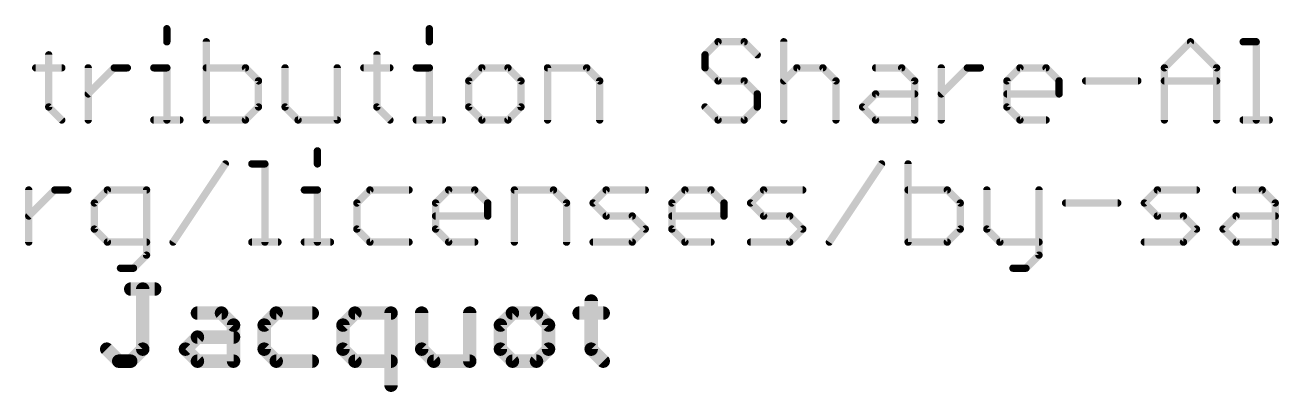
# Model space of a CAD drawing. Extents: x -8 to 103, y -21 to 29.
# Drawn here: x 54.98 to 81.05, y -20.82 to -13.19 of the extents above; entities that cross this region are included whole.
import ezdxf

# ---------------------------------------------------------------- set-up
doc = ezdxf.new("R2010")
doc.units = 0
doc.layers.add('51', color=53, linetype='CONTINUOUS')

msp = doc.modelspace()

# ---------------------------------------------------------------- linework, layer by layer
at = {"layer": '51'}
for points, const_width in [([(57.9307, -13.2656), (57.9307, -13.5368)], 0.1524), ([(63.3879, -13.2656), (63.3879, -13.5368)], 0.1524), ([(58.751, -13.5368), (58.751, -15.1638)], 0.1524), ([(69.3908, -13.5368), (69.1197, -13.808)], 0.1524), ([(69.9331, -13.5368), (69.3908, -13.5368)], 0.1524), ([(70.2043, -13.808), (69.9331, -13.5368)], 0.1524), ([(70.7568, -13.5368), (70.7568, -15.1638)], 0.1524), ([(78.6697, -14.0791), (79.2121, -13.5368)], 0.1524), ([(79.2121, -13.5368), (79.7544, -14.0791)], 0.1524), ([(80.3069, -13.5368), (80.5781, -13.5368)], 0.1524), ([(80.5781, -13.5368), (80.5781, -15.1638)], 0.1524), ([(55.475, -13.808), (55.475, -14.8926)], 0.1524), ([(62.2965, -13.808), (62.2965, -14.8926)], 0.1524), ([(69.1197, -13.808), (69.1197, -14.0791)], 0.1524), ([(55.2038, -14.0791), (55.7462, -14.0791)], 0.1524), ([(56.2953, -15.1638), (56.2953, -14.0791)], 0.1524), ([(56.2953, -14.6215), (56.8376, -14.0791)], 0.1524), ([(56.8376, -14.0791), (57.1088, -14.0791)], 0.1524), ([(57.6596, -14.0791), (57.9307, -14.0791)], 0.1524), ([(57.9307, -14.0791), (57.9307, -15.1638)], 0.1524), ([(59.5645, -14.0791), (58.751, -14.0791)], 0.1524), ([(59.8357, -14.3503), (59.5645, -14.0791)], 0.1524), ([(60.3882, -14.0791), (60.3882, -14.8926)], 0.1524), ([(61.4728, -15.1638), (61.4728, -14.0791)], 0.1524), ([(62.0253, -14.0791), (62.5676, -14.0791)], 0.1524), ([(63.1167, -14.0791), (63.3879, -14.0791)], 0.1524), ([(63.3879, -14.0791), (63.3879, -15.1638)], 0.1524), ([(64.4793, -14.0791), (64.2082, -14.3503)], 0.1524), ([(65.0217, -14.0791), (64.4793, -14.0791)], 0.1524), ([(65.2928, -14.3503), (65.0217, -14.0791)], 0.1524), ([(65.8453, -15.1638), (65.8453, -14.0791)], 0.1524), ([(65.8453, -14.0791), (66.6588, -14.0791)], 0.1524), ([(66.6588, -14.0791), (66.93, -14.3503)], 0.1524), ([(69.1197, -14.0791), (69.3908, -14.3503)], 0.1524), ([(70.7568, -14.3503), (71.028, -14.0791)], 0.1524), ([(71.028, -14.0791), (71.5703, -14.0791)], 0.1524), ([(71.5703, -14.0791), (71.8415, -14.3503)], 0.1524), ([(72.6651, -14.0791), (73.2075, -14.0791)], 0.1524), ([(73.2075, -14.0791), (73.4786, -14.3503)], 0.1524), ([(74.0311, -15.1638), (74.0311, -14.0791)], 0.1524), ([(74.0311, -14.6215), (74.5735, -14.0791)], 0.1524), ([(74.5735, -14.0791), (74.8446, -14.0791)], 0.1524), ([(75.3954, -14.3503), (75.6666, -14.0791)], 0.1524), ([(75.6666, -14.0791), (76.2089, -14.0791)], 0.1524), ([(76.2089, -14.0791), (76.4801, -14.3503)], 0.1524), ([(78.6697, -15.1638), (78.6697, -14.0791)], 0.1524), ([(79.7544, -14.0791), (79.7544, -15.1638)], 0.1524), ([(59.8357, -14.8926), (59.8357, -14.3503)], 0.1524), ([(64.2082, -14.3503), (64.2082, -14.8926)], 0.1524), ([(65.2928, -14.8926), (65.2928, -14.3503)], 0.1524), ([(66.93, -14.3503), (66.93, -15.1638)], 0.1524), ([(69.3908, -14.3503), (69.9331, -14.3503)], 0.1524), ([(69.9331, -14.3503), (70.2043, -14.6215)], 0.1524), ([(71.8415, -14.3503), (71.8415, -15.1638)], 0.1524), ([(73.4786, -14.3503), (73.4786, -15.1638)], 0.1524), ([(75.3954, -14.8926), (75.3954, -14.3503)], 0.1524), ([(76.4801, -14.3503), (76.4801, -14.6215)], 0.1524), ([(77.0326, -14.3503), (78.1172, -14.3503)], 0.1524), ([(78.6697, -14.3503), (79.7544, -14.3503)], 0.1524), ([(70.2043, -14.6215), (70.2043, -14.8926)], 0.1524), ([(72.394, -14.8926), (72.6651, -14.6215)], 0.1524), ([(72.6651, -14.6215), (73.4786, -14.6215)], 0.1524), ([(76.4801, -14.6215), (75.3954, -14.6215)], 0.1524), ([(55.475, -14.8926), (55.7462, -15.1638)], 0.1524), ([(59.5645, -15.1638), (59.8357, -14.8926)], 0.1524), ([(60.3882, -14.8926), (60.6593, -15.1638)], 0.1524), ([(62.2965, -14.8926), (62.5676, -15.1638)], 0.1524), ([(64.2082, -14.8926), (64.4793, -15.1638)], 0.1524), ([(65.0217, -15.1638), (65.2928, -14.8926)], 0.1524), ([(69.3908, -15.1638), (69.1197, -14.8926)], 0.1524), ([(70.2043, -14.8926), (69.9331, -15.1638)], 0.1524), ([(72.6651, -15.1638), (72.394, -14.8926)], 0.1524), ([(75.6666, -15.1638), (75.3954, -14.8926)], 0.1524), ([(57.6596, -15.1638), (58.2019, -15.1638)], 0.1524), ([(58.751, -15.1638), (59.5645, -15.1638)], 0.1524), ([(60.6593, -15.1638), (61.4728, -15.1638)], 0.1524), ([(63.1167, -15.1638), (63.6591, -15.1638)], 0.1524), ([(64.4793, -15.1638), (65.0217, -15.1638)], 0.1524), ([(69.9331, -15.1638), (69.3908, -15.1638)], 0.1524), ([(73.4786, -15.1638), (72.6651, -15.1638)], 0.1524), ([(76.2089, -15.1638), (75.6666, -15.1638)], 0.1524), ([(80.3069, -15.1638), (80.8492, -15.1638)], 0.1524), ([(61.0606, -15.8056), (61.0606, -16.0768)], 0.1524), ([(58.0608, -17.7038), (59.1455, -16.0768)], 0.1524), ([(59.698, -16.0768), (59.9691, -16.0768)], 0.1524), ([(59.9691, -16.0768), (59.9691, -17.7038)], 0.1524), ([(71.7038, -17.7038), (72.7885, -16.0768)], 0.1524), ([(73.341, -16.0768), (73.341, -17.7038)], 0.1524), ([(55.0594, -17.7038), (55.0594, -16.6191)], 0.1524), ([(55.0594, -17.1615), (55.6017, -16.6191)], 0.1524), ([(55.6017, -16.6191), (55.8729, -16.6191)], 0.1524), ([(56.6948, -16.6191), (56.4237, -16.8903)], 0.1524), ([(57.5083, -16.6191), (56.6948, -16.6191)], 0.1524), ([(57.5083, -17.975), (57.5083, -16.6191)], 0.1524), ([(60.7894, -16.6191), (61.0606, -16.6191)], 0.1524), ([(61.0606, -16.6191), (61.0606, -17.7038)], 0.1524), ([(62.152, -16.6191), (61.8809, -16.8903)], 0.1524), ([(62.9655, -16.6191), (62.152, -16.6191)], 0.1524), ([(63.518, -16.8903), (63.7892, -16.6191)], 0.1524), ([(63.7892, -16.6191), (64.3315, -16.6191)], 0.1524), ([(64.3315, -16.6191), (64.6027, -16.8903)], 0.1524), ([(65.1552, -17.7038), (65.1552, -16.6191)], 0.1524), ([(65.1552, -16.6191), (65.9687, -16.6191)], 0.1524), ([(65.9687, -16.6191), (66.2398, -16.8903)], 0.1524), ([(66.7923, -16.8903), (67.0635, -16.6191)], 0.1524), ([(67.0635, -16.6191), (67.877, -16.6191)], 0.1524), ([(68.4295, -16.8903), (68.7006, -16.6191)], 0.1524), ([(68.7006, -16.6191), (69.243, -16.6191)], 0.1524), ([(69.243, -16.6191), (69.5141, -16.8903)], 0.1524), ([(70.0666, -16.8903), (70.3378, -16.6191)], 0.1524), ([(70.3378, -16.6191), (71.1513, -16.6191)], 0.1524), ([(74.1544, -16.6191), (73.341, -16.6191)], 0.1524), ([(74.4256, -16.8903), (74.1544, -16.6191)], 0.1524), ([(74.9781, -16.6191), (74.9781, -17.4326)], 0.1524), ([(76.0628, -16.6191), (76.0628, -17.975)], 0.1524), ([(78.2524, -16.8903), (78.5236, -16.6191)], 0.1524), ([(78.5236, -16.6191), (79.3371, -16.6191)], 0.1524), ([(80.1607, -16.6191), (80.7031, -16.6191)], 0.1524), ([(80.7031, -16.6191), (80.9742, -16.8903)], 0.1524), ([(56.4237, -16.8903), (56.4237, -17.4326)], 0.1524), ([(61.8809, -16.8903), (61.8809, -17.4326)], 0.1524), ([(63.518, -17.4326), (63.518, -16.8903)], 0.1524), ([(64.6027, -16.8903), (64.6027, -17.1615)], 0.1524), ([(66.2398, -16.8903), (66.2398, -17.7038)], 0.1524), ([(67.0635, -17.1615), (66.7923, -16.8903)], 0.1524), ([(68.4295, -17.4326), (68.4295, -16.8903)], 0.1524), ([(69.5141, -16.8903), (69.5141, -17.1615)], 0.1524), ([(70.3378, -17.1615), (70.0666, -16.8903)], 0.1524), ([(74.4256, -17.4326), (74.4256, -16.8903)], 0.1524), ([(76.6153, -16.8903), (77.6999, -16.8903)], 0.1524), ([(78.5236, -17.1615), (78.2524, -16.8903)], 0.1524), ([(80.9742, -16.8903), (80.9742, -17.7038)], 0.1524), ([(64.6027, -17.1615), (63.518, -17.1615)], 0.1524), ([(67.6058, -17.1615), (67.0635, -17.1615)], 0.1524), ([(67.877, -17.4326), (67.6058, -17.1615)], 0.1524), ([(69.5141, -17.1615), (68.4295, -17.1615)], 0.1524), ([(70.8801, -17.1615), (70.3378, -17.1615)], 0.1524), ([(71.1513, -17.4326), (70.8801, -17.1615)], 0.1524), ([(79.0659, -17.1615), (78.5236, -17.1615)], 0.1524), ([(79.3371, -17.4326), (79.0659, -17.1615)], 0.1524), ([(79.8896, -17.4326), (80.1607, -17.1615)], 0.1524), ([(80.1607, -17.1615), (80.9742, -17.1615)], 0.1524), ([(56.4237, -17.4326), (56.6948, -17.7038)], 0.1524), ([(61.8809, -17.4326), (62.152, -17.7038)], 0.1524), ([(63.7892, -17.7038), (63.518, -17.4326)], 0.1524), ([(67.6058, -17.7038), (67.877, -17.4326)], 0.1524), ([(68.7006, -17.7038), (68.4295, -17.4326)], 0.1524), ([(70.8801, -17.7038), (71.1513, -17.4326)], 0.1524), ([(74.1544, -17.7038), (74.4256, -17.4326)], 0.1524), ([(74.9781, -17.4326), (75.2493, -17.7038)], 0.1524), ([(79.0659, -17.7038), (79.3371, -17.4326)], 0.1524), ([(80.1607, -17.7038), (79.8896, -17.4326)], 0.1524), ([(56.6948, -17.7038), (57.5083, -17.7038)], 0.1524), ([(59.698, -17.7038), (60.2403, -17.7038)], 0.1524), ([(60.7894, -17.7038), (61.3317, -17.7038)], 0.1524), ([(62.152, -17.7038), (62.9655, -17.7038)], 0.1524), ([(64.3315, -17.7038), (63.7892, -17.7038)], 0.1524), ([(66.7923, -17.7038), (67.6058, -17.7038)], 0.1524), ([(69.243, -17.7038), (68.7006, -17.7038)], 0.1524), ([(70.0666, -17.7038), (70.8801, -17.7038)], 0.1524), ([(73.341, -17.7038), (74.1544, -17.7038)], 0.1524), ([(75.2493, -17.7038), (76.0628, -17.7038)], 0.1524), ([(78.2524, -17.7038), (79.0659, -17.7038)], 0.1524), ([(80.9742, -17.7038), (80.1607, -17.7038)], 0.1524), ([(57.2372, -18.2461), (57.5083, -17.975)], 0.1524), ([(76.0628, -17.975), (75.7916, -18.2461)], 0.1524), ([(56.966, -18.2461), (57.2372, -18.2461)], 0.1524), ([(75.7916, -18.2461), (75.5204, -18.2461)], 0.1524), ([(57.1797, -18.6804), (57.6797, -18.6804)], 0.2794), ([(57.4297, -19.9303), (57.4297, -18.6804)], 0.2794), ([(66.7527, -18.9304), (66.7527, -19.9303)], 0.2794), ([(58.5669, -19.1804), (59.0669, -19.1804)], 0.2794), ([(59.0669, -19.1804), (59.3169, -19.4304)], 0.2794), ([(60.2041, -19.1804), (59.9541, -19.4304)], 0.2794), ([(60.954, -19.1804), (60.2041, -19.1804)], 0.2794), ([(61.8412, -19.1804), (61.5912, -19.4304)], 0.2794), ([(62.5912, -19.1804), (61.8412, -19.1804)], 0.2794), ([(62.5912, -20.6803), (62.5912, -19.1804)], 0.2794), ([(63.2284, -19.1804), (63.2284, -19.9303)], 0.2794), ([(64.2283, -20.1803), (64.2283, -19.1804)], 0.2794), ([(65.1155, -19.1804), (64.8656, -19.4304)], 0.2794), ([(65.6155, -19.1804), (65.1155, -19.1804)], 0.2794), ([(65.8655, -19.4304), (65.6155, -19.1804)], 0.2794), ([(66.5027, -19.1804), (67.0027, -19.1804)], 0.2794), ([(58.3169, -19.9303), (58.5669, -19.6803)], 0.2794), ([(58.5669, -19.6803), (59.3169, -19.6803)], 0.2794), ([(59.3169, -19.4304), (59.3169, -20.1803)], 0.2794), ([(59.9541, -19.4304), (59.9541, -19.9303)], 0.2794), ([(61.5912, -19.4304), (61.5912, -19.9303)], 0.2794), ([(64.8656, -19.4304), (64.8656, -19.9303)], 0.2794), ([(65.8655, -19.9303), (65.8655, -19.4304)], 0.2794), ([(56.6798, -19.9303), (56.9298, -20.1803)], 0.2794), ([(57.1797, -20.1803), (57.4297, -19.9303)], 0.2794), ([(58.5669, -20.1803), (58.3169, -19.9303)], 0.2794), ([(59.9541, -19.9303), (60.2041, -20.1803)], 0.2794), ([(61.5912, -19.9303), (61.8412, -20.1803)], 0.2794), ([(63.2284, -19.9303), (63.4784, -20.1803)], 0.2794), ([(64.8656, -19.9303), (65.1155, -20.1803)], 0.2794), ([(65.6155, -20.1803), (65.8655, -19.9303)], 0.2794), ([(66.7527, -19.9303), (67.0027, -20.1803)], 0.2794), ([(56.9298, -20.1803), (57.1797, -20.1803)], 0.2794), ([(59.3169, -20.1803), (58.5669, -20.1803)], 0.2794), ([(60.2041, -20.1803), (60.954, -20.1803)], 0.2794), ([(61.8412, -20.1803), (62.5912, -20.1803)], 0.2794), ([(63.4784, -20.1803), (64.2283, -20.1803)], 0.2794), ([(65.1155, -20.1803), (65.6155, -20.1803)], 0.2794)]:
    msp.add_lwpolyline(points, dxfattribs=dict(at, const_width=const_width))
for points, const_width in [([(57.9688, -13.2656, 1), (57.8926, -13.2656)], 0.0762), ([(63.426, -13.2656, 1), (63.3498, -13.2656)], 0.0762), ([(57.8926, -13.5368, 1), (57.9688, -13.5368)], 0.0762), ([(58.7891, -13.5368, 1), (58.7129, -13.5368)], 0.0762), ([(63.3498, -13.5368, 1), (63.426, -13.5368)], 0.0762), ([(69.3908, -13.4987, 1), (69.3908, -13.5749)], 0.0762), ([(69.4178, -13.5638, 1), (69.3639, -13.5099)], 0.0762), ([(69.9601, -13.5099, 1), (69.9062, -13.5638)], 0.0762), ([(69.9331, -13.5749, 1), (69.9331, -13.4987)], 0.0762), ([(70.7949, -13.5368, 1), (70.7187, -13.5368)], 0.0762), ([(79.239, -13.5099, 1), (79.1851, -13.5638)], 0.0762), ([(79.239, -13.5638, 1), (79.1851, -13.5099)], 0.0762), ([(80.3069, -13.4987, 1), (80.3069, -13.5749)], 0.0762), ([(80.6162, -13.5368, 1), (80.54, -13.5368)], 0.0762), ([(80.5781, -13.5749, 1), (80.5781, -13.4987)], 0.0762), ([(55.5131, -13.808, 1), (55.4369, -13.808)], 0.0762), ([(62.3346, -13.808, 1), (62.2584, -13.808)], 0.0762), ([(69.0927, -13.781, 1), (69.1466, -13.8349)], 0.0762), ([(69.1578, -13.808, 1), (69.0816, -13.808)], 0.0762), ([(70.1774, -13.8349, 1), (70.2313, -13.781)], 0.0762), ([(55.2038, -14.041, 1), (55.2038, -14.1172)], 0.0762), ([(55.7462, -14.1172, 1), (55.7462, -14.041)], 0.0762), ([(56.3334, -14.0791, 1), (56.2572, -14.0791)], 0.0762), ([(56.8376, -14.041, 1), (56.8376, -14.1172)], 0.0762), ([(56.8645, -14.1061, 1), (56.8106, -14.0522)], 0.0762), ([(57.1088, -14.1172, 1), (57.1088, -14.041)], 0.0762), ([(57.6596, -14.041, 1), (57.6596, -14.1172)], 0.0762), ([(57.9688, -14.0791, 1), (57.8926, -14.0791)], 0.0762), ([(57.9307, -14.1172, 1), (57.9307, -14.041)], 0.0762), ([(58.751, -14.041, 1), (58.751, -14.1172)], 0.0762), ([(59.5914, -14.0522, 1), (59.5375, -14.1061)], 0.0762), ([(59.5645, -14.1172, 1), (59.5645, -14.041)], 0.0762), ([(60.4263, -14.0791, 1), (60.3501, -14.0791)], 0.0762), ([(61.5109, -14.0791, 1), (61.4347, -14.0791)], 0.0762), ([(62.0253, -14.041, 1), (62.0253, -14.1172)], 0.0762), ([(62.5676, -14.1172, 1), (62.5676, -14.041)], 0.0762), ([(63.1167, -14.041, 1), (63.1167, -14.1172)], 0.0762), ([(63.426, -14.0791, 1), (63.3498, -14.0791)], 0.0762), ([(63.3879, -14.1172, 1), (63.3879, -14.041)], 0.0762), ([(64.4793, -14.041, 1), (64.4793, -14.1172)], 0.0762), ([(64.5063, -14.1061, 1), (64.4524, -14.0522)], 0.0762), ([(65.0486, -14.0522, 1), (64.9947, -14.1061)], 0.0762), ([(65.0217, -14.1172, 1), (65.0217, -14.041)], 0.0762), ([(65.8834, -14.0791, 1), (65.8072, -14.0791)], 0.0762), ([(65.8453, -14.041, 1), (65.8453, -14.1172)], 0.0762), ([(66.6858, -14.0522, 1), (66.6319, -14.1061)], 0.0762), ([(66.6588, -14.1172, 1), (66.6588, -14.041)], 0.0762), ([(69.1466, -14.0522, 1), (69.0927, -14.1061)], 0.0762), ([(69.0816, -14.0791, 1), (69.1578, -14.0791)], 0.0762), ([(71.028, -14.041, 1), (71.028, -14.1172)], 0.0762), ([(71.0549, -14.1061, 1), (71.001, -14.0522)], 0.0762), ([(71.5972, -14.0522, 1), (71.5434, -14.1061)], 0.0762), ([(71.5703, -14.1172, 1), (71.5703, -14.041)], 0.0762), ([(72.6651, -14.041, 1), (72.6651, -14.1172)], 0.0762), ([(73.2344, -14.0522, 1), (73.1805, -14.1061)], 0.0762), ([(73.2075, -14.1172, 1), (73.2075, -14.041)], 0.0762), ([(74.0692, -14.0791, 1), (73.993, -14.0791)], 0.0762), ([(74.5735, -14.041, 1), (74.5735, -14.1172)], 0.0762), ([(74.6004, -14.1061, 1), (74.5465, -14.0522)], 0.0762), ([(74.8446, -14.1172, 1), (74.8446, -14.041)], 0.0762), ([(75.6666, -14.041, 1), (75.6666, -14.1172)], 0.0762), ([(75.6935, -14.1061, 1), (75.6396, -14.0522)], 0.0762), ([(76.2359, -14.0522, 1), (76.182, -14.1061)], 0.0762), ([(76.2089, -14.1172, 1), (76.2089, -14.041)], 0.0762), ([(78.7078, -14.0791, 1), (78.6316, -14.0791)], 0.0762), ([(78.6428, -14.0522, 1), (78.6967, -14.1061)], 0.0762), ([(79.7925, -14.0791, 1), (79.7163, -14.0791)], 0.0762), ([(79.7274, -14.1061, 1), (79.7813, -14.0522)], 0.0762), ([(59.8738, -14.3503, 1), (59.7976, -14.3503)], 0.0762), ([(59.8087, -14.3772, 1), (59.8626, -14.3234)], 0.0762), ([(64.2463, -14.3503, 1), (64.1701, -14.3503)], 0.0762), ([(64.1812, -14.3234, 1), (64.2351, -14.3772)], 0.0762), ([(65.3309, -14.3503, 1), (65.2547, -14.3503)], 0.0762), ([(65.2659, -14.3772, 1), (65.3198, -14.3234)], 0.0762), ([(66.9681, -14.3503, 1), (66.8919, -14.3503)], 0.0762), ([(66.9031, -14.3772, 1), (66.9569, -14.3234)], 0.0762), ([(69.3908, -14.3122, 1), (69.3908, -14.3884)], 0.0762), ([(69.3639, -14.3772, 1), (69.4178, -14.3234)], 0.0762), ([(69.9601, -14.3234, 1), (69.9062, -14.3772)], 0.0762), ([(69.9331, -14.3884, 1), (69.9331, -14.3122)], 0.0762), ([(70.7299, -14.3234, 1), (70.7838, -14.3772)], 0.0762), ([(71.8796, -14.3503, 1), (71.8034, -14.3503)], 0.0762), ([(71.8145, -14.3772, 1), (71.8684, -14.3234)], 0.0762), ([(73.5167, -14.3503, 1), (73.4405, -14.3503)], 0.0762), ([(73.4517, -14.3772, 1), (73.5056, -14.3234)], 0.0762), ([(75.4335, -14.3503, 1), (75.3573, -14.3503)], 0.0762), ([(75.3685, -14.3234, 1), (75.4224, -14.3772)], 0.0762), ([(76.5182, -14.3503, 1), (76.442, -14.3503)], 0.0762), ([(76.4531, -14.3772, 1), (76.507, -14.3234)], 0.0762), ([(77.0326, -14.3122, 1), (77.0326, -14.3884)], 0.0762), ([(78.1172, -14.3884, 1), (78.1172, -14.3122)], 0.0762), ([(78.6697, -14.3122, 1), (78.6697, -14.3884)], 0.0762), ([(79.7544, -14.3884, 1), (79.7544, -14.3122)], 0.0762), ([(56.2683, -14.5945, 1), (56.3222, -14.6484)], 0.0762), ([(70.2424, -14.6215, 1), (70.1662, -14.6215)], 0.0762), ([(70.1774, -14.6484, 1), (70.2313, -14.5945)], 0.0762), ([(72.6651, -14.5834, 1), (72.6651, -14.6596)], 0.0762), ([(72.6921, -14.6484, 1), (72.6382, -14.5945)], 0.0762), ([(73.4786, -14.6596, 1), (73.4786, -14.5834)], 0.0762), ([(74.0042, -14.5945, 1), (74.0581, -14.6484)], 0.0762), ([(75.3954, -14.5834, 1), (75.3954, -14.6596)], 0.0762), ([(76.442, -14.6215, 1), (76.5182, -14.6215)], 0.0762), ([(76.4801, -14.6596, 1), (76.4801, -14.5834)], 0.0762), ([(55.5019, -14.8657, 1), (55.448, -14.9196)], 0.0762), ([(55.4369, -14.8926, 1), (55.5131, -14.8926)], 0.0762), ([(59.7976, -14.8926, 1), (59.8738, -14.8926)], 0.0762), ([(59.8626, -14.9196, 1), (59.8087, -14.8657)], 0.0762), ([(60.4151, -14.8657, 1), (60.3612, -14.9196)], 0.0762), ([(60.3501, -14.8926, 1), (60.4263, -14.8926)], 0.0762), ([(62.3234, -14.8657, 1), (62.2695, -14.9196)], 0.0762), ([(62.2584, -14.8926, 1), (62.3346, -14.8926)], 0.0762), ([(64.2351, -14.8657, 1), (64.1812, -14.9196)], 0.0762), ([(64.1701, -14.8926, 1), (64.2463, -14.8926)], 0.0762), ([(65.2547, -14.8926, 1), (65.3309, -14.8926)], 0.0762), ([(65.3198, -14.9196, 1), (65.2659, -14.8657)], 0.0762), ([(69.1466, -14.8657, 1), (69.0927, -14.9196)], 0.0762), ([(70.1662, -14.8926, 1), (70.2424, -14.8926)], 0.0762), ([(70.2313, -14.9196, 1), (70.1774, -14.8657)], 0.0762), ([(72.4209, -14.8657, 1), (72.367, -14.9196)], 0.0762), ([(72.367, -14.8657, 1), (72.4209, -14.9196)], 0.0762), ([(75.4224, -14.8657, 1), (75.3685, -14.9196)], 0.0762), ([(75.3573, -14.8926, 1), (75.4335, -14.8926)], 0.0762), ([(55.7192, -15.1907, 1), (55.7731, -15.1369)], 0.0762), ([(57.6596, -15.1257, 1), (57.6596, -15.2019)], 0.0762), ([(58.2019, -15.2019, 1), (58.2019, -15.1257)], 0.0762), ([(58.751, -15.1257, 1), (58.751, -15.2019)], 0.0762), ([(59.5376, -15.1369, 1), (59.5914, -15.1907)], 0.0762), ([(59.5645, -15.2019, 1), (59.5645, -15.1257)], 0.0762), ([(60.6593, -15.1257, 1), (60.6593, -15.2019)], 0.0762), ([(60.6324, -15.1907, 1), (60.6863, -15.1369)], 0.0762), ([(61.4728, -15.2019, 1), (61.4728, -15.1257)], 0.0762), ([(62.5407, -15.1907, 1), (62.5946, -15.1369)], 0.0762), ([(63.1167, -15.1257, 1), (63.1167, -15.2019)], 0.0762), ([(63.6591, -15.2019, 1), (63.6591, -15.1257)], 0.0762), ([(64.4793, -15.1257, 1), (64.4793, -15.2019)], 0.0762), ([(64.4524, -15.1907, 1), (64.5063, -15.1369)], 0.0762), ([(64.9947, -15.1369, 1), (65.0486, -15.1907)], 0.0762), ([(65.0217, -15.2019, 1), (65.0217, -15.1257)], 0.0762), ([(69.3908, -15.1257, 1), (69.3908, -15.2019)], 0.0762), ([(69.3639, -15.1907, 1), (69.4178, -15.1369)], 0.0762), ([(69.9062, -15.1369, 1), (69.9601, -15.1907)], 0.0762), ([(69.9331, -15.2019, 1), (69.9331, -15.1257)], 0.0762), ([(72.6651, -15.1257, 1), (72.6651, -15.2019)], 0.0762), ([(72.6382, -15.1907, 1), (72.6921, -15.1369)], 0.0762), ([(73.4786, -15.2019, 1), (73.4786, -15.1257)], 0.0762), ([(75.6666, -15.1257, 1), (75.6666, -15.2019)], 0.0762), ([(75.6396, -15.1907, 1), (75.6935, -15.1369)], 0.0762), ([(76.2089, -15.2019, 1), (76.2089, -15.1257)], 0.0762), ([(80.3069, -15.1257, 1), (80.3069, -15.2019)], 0.0762), ([(80.8492, -15.2019, 1), (80.8492, -15.1257)], 0.0762), ([(56.2572, -15.1638, 1), (56.3334, -15.1638)], 0.0762), ([(57.8926, -15.1638, 1), (57.9688, -15.1638)], 0.0762), ([(58.7129, -15.1638, 1), (58.7891, -15.1638)], 0.0762), ([(61.4347, -15.1638, 1), (61.5109, -15.1638)], 0.0762), ([(63.3498, -15.1638, 1), (63.426, -15.1638)], 0.0762), ([(65.8072, -15.1638, 1), (65.8834, -15.1638)], 0.0762), ([(66.8919, -15.1638, 1), (66.9681, -15.1638)], 0.0762), ([(70.7187, -15.1638, 1), (70.7949, -15.1638)], 0.0762), ([(71.8034, -15.1638, 1), (71.8796, -15.1638)], 0.0762), ([(73.4405, -15.1638, 1), (73.5167, -15.1638)], 0.0762), ([(73.993, -15.1638, 1), (74.0692, -15.1638)], 0.0762), ([(78.6316, -15.1638, 1), (78.7078, -15.1638)], 0.0762), ([(79.7163, -15.1638, 1), (79.7925, -15.1638)], 0.0762), ([(80.54, -15.1638, 1), (80.6162, -15.1638)], 0.0762), ([(61.0987, -15.8056, 1), (61.0225, -15.8056)], 0.0762), ([(59.1772, -16.0979, 1), (59.1138, -16.0557)], 0.0762), ([(59.698, -16.0387, 1), (59.698, -16.1149)], 0.0762), ([(60.0072, -16.0768, 1), (59.931, -16.0768)], 0.0762), ([(59.9691, -16.1149, 1), (59.9691, -16.0387)], 0.0762), ([(61.0225, -16.0768, 1), (61.0987, -16.0768)], 0.0762), ([(72.8202, -16.0979, 1), (72.7568, -16.0557)], 0.0762), ([(73.3791, -16.0768, 1), (73.3029, -16.0768)], 0.0762), ([(55.0975, -16.6191, 1), (55.0213, -16.6191)], 0.0762), ([(55.6017, -16.581, 1), (55.6017, -16.6572)], 0.0762), ([(55.6286, -16.6461, 1), (55.5748, -16.5922)], 0.0762), ([(55.8729, -16.6572, 1), (55.8729, -16.581)], 0.0762), ([(56.6948, -16.581, 1), (56.6948, -16.6572)], 0.0762), ([(56.7218, -16.6461, 1), (56.6679, -16.5922)], 0.0762), ([(57.5464, -16.6191, 1), (57.4702, -16.6191)], 0.0762), ([(57.5083, -16.6572, 1), (57.5083, -16.581)], 0.0762), ([(60.7894, -16.581, 1), (60.7894, -16.6572)], 0.0762), ([(61.0987, -16.6191, 1), (61.0225, -16.6191)], 0.0762), ([(61.0606, -16.6572, 1), (61.0606, -16.581)], 0.0762), ([(62.152, -16.581, 1), (62.152, -16.6572)], 0.0762), ([(62.179, -16.6461, 1), (62.1251, -16.5922)], 0.0762), ([(62.9655, -16.6572, 1), (62.9655, -16.581)], 0.0762), ([(63.7892, -16.581, 1), (63.7892, -16.6572)], 0.0762), ([(63.8161, -16.6461, 1), (63.7622, -16.5922)], 0.0762), ([(64.3584, -16.5922, 1), (64.3046, -16.6461)], 0.0762), ([(64.3315, -16.6572, 1), (64.3315, -16.581)], 0.0762), ([(65.1933, -16.6191, 1), (65.1171, -16.6191)], 0.0762), ([(65.1552, -16.581, 1), (65.1552, -16.6572)], 0.0762), ([(65.9956, -16.5922, 1), (65.9417, -16.6461)], 0.0762), ([(65.9687, -16.6572, 1), (65.9687, -16.581)], 0.0762), ([(67.0635, -16.581, 1), (67.0635, -16.6572)], 0.0762), ([(67.0904, -16.6461, 1), (67.0365, -16.5922)], 0.0762), ([(67.877, -16.6572, 1), (67.877, -16.581)], 0.0762), ([(68.7006, -16.581, 1), (68.7006, -16.6572)], 0.0762), ([(68.7276, -16.6461, 1), (68.6737, -16.5922)], 0.0762), ([(69.2699, -16.5922, 1), (69.216, -16.6461)], 0.0762), ([(69.243, -16.6572, 1), (69.243, -16.581)], 0.0762), ([(70.3378, -16.581, 1), (70.3378, -16.6572)], 0.0762), ([(70.3647, -16.6461, 1), (70.3109, -16.5922)], 0.0762), ([(71.1513, -16.6572, 1), (71.1513, -16.581)], 0.0762), ([(73.341, -16.581, 1), (73.341, -16.6572)], 0.0762), ([(74.1814, -16.5922, 1), (74.1275, -16.6461)], 0.0762), ([(74.1544, -16.6572, 1), (74.1544, -16.581)], 0.0762), ([(75.0162, -16.6191, 1), (74.94, -16.6191)], 0.0762), ([(76.1009, -16.6191, 1), (76.0247, -16.6191)], 0.0762), ([(78.5236, -16.581, 1), (78.5236, -16.6572)], 0.0762), ([(78.5505, -16.6461, 1), (78.4966, -16.5922)], 0.0762), ([(79.3371, -16.6572, 1), (79.3371, -16.581)], 0.0762), ([(80.1607, -16.581, 1), (80.1607, -16.6572)], 0.0762), ([(80.73, -16.5922, 1), (80.6761, -16.6461)], 0.0762), ([(80.7031, -16.6572, 1), (80.7031, -16.581)], 0.0762), ([(56.4618, -16.8903, 1), (56.3856, -16.8903)], 0.0762), ([(56.3967, -16.8634, 1), (56.4506, -16.9172)], 0.0762), ([(61.919, -16.8903, 1), (61.8428, -16.8903)], 0.0762), ([(61.8539, -16.8634, 1), (61.9078, -16.9172)], 0.0762), ([(63.5561, -16.8903, 1), (63.4799, -16.8903)], 0.0762), ([(63.4911, -16.8634, 1), (63.545, -16.9172)], 0.0762), ([(64.6408, -16.8903, 1), (64.5646, -16.8903)], 0.0762), ([(64.5757, -16.9172, 1), (64.6296, -16.8634)], 0.0762), ([(66.2779, -16.8903, 1), (66.2017, -16.8903)], 0.0762), ([(66.2129, -16.9172, 1), (66.2668, -16.8634)], 0.0762), ([(66.8193, -16.8634, 1), (66.7654, -16.9172)], 0.0762), ([(66.7654, -16.8634, 1), (66.8193, -16.9172)], 0.0762), ([(68.4676, -16.8903, 1), (68.3914, -16.8903)], 0.0762), ([(68.4025, -16.8634, 1), (68.4564, -16.9172)], 0.0762), ([(69.5522, -16.8903, 1), (69.476, -16.8903)], 0.0762), ([(69.4872, -16.9172, 1), (69.5411, -16.8634)], 0.0762), ([(70.0936, -16.8634, 1), (70.0397, -16.9172)], 0.0762), ([(70.0397, -16.8634, 1), (70.0936, -16.9172)], 0.0762), ([(74.4637, -16.8903, 1), (74.3875, -16.8903)], 0.0762), ([(74.3987, -16.9172, 1), (74.4526, -16.8634)], 0.0762), ([(76.6153, -16.8522, 1), (76.6153, -16.9284)], 0.0762), ([(77.6999, -16.9284, 1), (77.6999, -16.8522)], 0.0762), ([(78.2794, -16.8634, 1), (78.2255, -16.9172)], 0.0762), ([(78.2255, -16.8634, 1), (78.2794, -16.9172)], 0.0762), ([(81.0123, -16.8903, 1), (80.9361, -16.8903)], 0.0762), ([(80.9473, -16.9172, 1), (81.0012, -16.8634)], 0.0762), ([(55.0324, -17.1345, 1), (55.0863, -17.1884)], 0.0762), ([(63.518, -17.1234, 1), (63.518, -17.1996)], 0.0762), ([(64.5646, -17.1615, 1), (64.6408, -17.1615)], 0.0762), ([(64.6027, -17.1996, 1), (64.6027, -17.1234)], 0.0762), ([(67.0635, -17.1234, 1), (67.0635, -17.1996)], 0.0762), ([(67.0365, -17.1884, 1), (67.0904, -17.1345)], 0.0762), ([(67.6328, -17.1345, 1), (67.5789, -17.1884)], 0.0762), ([(67.6058, -17.1996, 1), (67.6058, -17.1234)], 0.0762), ([(68.4295, -17.1234, 1), (68.4295, -17.1996)], 0.0762), ([(69.476, -17.1615, 1), (69.5522, -17.1615)], 0.0762), ([(69.5141, -17.1996, 1), (69.5141, -17.1234)], 0.0762), ([(70.3378, -17.1234, 1), (70.3378, -17.1996)], 0.0762), ([(70.3109, -17.1884, 1), (70.3647, -17.1345)], 0.0762), ([(70.9071, -17.1345, 1), (70.8532, -17.1884)], 0.0762), ([(70.8801, -17.1996, 1), (70.8801, -17.1234)], 0.0762), ([(78.5236, -17.1234, 1), (78.5236, -17.1996)], 0.0762), ([(78.4966, -17.1884, 1), (78.5505, -17.1345)], 0.0762), ([(79.0929, -17.1345, 1), (79.039, -17.1884)], 0.0762), ([(79.0659, -17.1996, 1), (79.0659, -17.1234)], 0.0762), ([(80.1607, -17.1234, 1), (80.1607, -17.1996)], 0.0762), ([(80.1877, -17.1884, 1), (80.1338, -17.1345)], 0.0762), ([(80.9742, -17.1996, 1), (80.9742, -17.1234)], 0.0762), ([(56.4506, -17.4057, 1), (56.3967, -17.4596)], 0.0762), ([(56.3856, -17.4326, 1), (56.4618, -17.4326)], 0.0762), ([(61.9078, -17.4057, 1), (61.8539, -17.4596)], 0.0762), ([(61.8428, -17.4326, 1), (61.919, -17.4326)], 0.0762), ([(63.545, -17.4057, 1), (63.4911, -17.4596)], 0.0762), ([(63.4799, -17.4326, 1), (63.5561, -17.4326)], 0.0762), ([(67.9039, -17.4596, 1), (67.85, -17.4057)], 0.0762), ([(67.85, -17.4596, 1), (67.9039, -17.4057)], 0.0762), ([(68.4564, -17.4057, 1), (68.4025, -17.4596)], 0.0762), ([(68.3914, -17.4326, 1), (68.4676, -17.4326)], 0.0762), ([(71.1782, -17.4596, 1), (71.1244, -17.4057)], 0.0762), ([(71.1244, -17.4596, 1), (71.1782, -17.4057)], 0.0762), ([(74.3875, -17.4326, 1), (74.4637, -17.4326)], 0.0762), ([(74.4525, -17.4596, 1), (74.3987, -17.4057)], 0.0762), ([(75.005, -17.4057, 1), (74.9512, -17.4596)], 0.0762), ([(74.94, -17.4326, 1), (75.0162, -17.4326)], 0.0762), ([(79.364, -17.4596, 1), (79.3101, -17.4057)], 0.0762), ([(79.3101, -17.4596, 1), (79.364, -17.4057)], 0.0762), ([(79.9165, -17.4057, 1), (79.8626, -17.4596)], 0.0762), ([(79.8626, -17.4057, 1), (79.9165, -17.4596)], 0.0762), ([(55.0213, -17.7038, 1), (55.0975, -17.7038)], 0.0762), ([(56.6948, -17.6657, 1), (56.6948, -17.7419)], 0.0762), ([(56.6679, -17.7307, 1), (56.7218, -17.6769)], 0.0762), ([(57.5083, -17.7419, 1), (57.5083, -17.6657)], 0.0762), ([(58.0291, -17.6827, 1), (58.0925, -17.7249)], 0.0762), ([(59.698, -17.6657, 1), (59.698, -17.7419)], 0.0762), ([(59.931, -17.7038, 1), (60.0072, -17.7038)], 0.0762), ([(60.2403, -17.7419, 1), (60.2403, -17.6657)], 0.0762), ([(60.7894, -17.6657, 1), (60.7894, -17.7419)], 0.0762), ([(61.0225, -17.7038, 1), (61.0987, -17.7038)], 0.0762), ([(61.3317, -17.7419, 1), (61.3317, -17.6657)], 0.0762), ([(62.152, -17.6657, 1), (62.152, -17.7419)], 0.0762), ([(62.1251, -17.7307, 1), (62.179, -17.6769)], 0.0762), ([(62.9655, -17.7419, 1), (62.9655, -17.6657)], 0.0762), ([(63.7892, -17.6657, 1), (63.7892, -17.7419)], 0.0762), ([(63.7622, -17.7307, 1), (63.8161, -17.6769)], 0.0762), ([(64.3315, -17.7419, 1), (64.3315, -17.6657)], 0.0762), ([(65.1171, -17.7038, 1), (65.1933, -17.7038)], 0.0762), ([(66.2017, -17.7038, 1), (66.2779, -17.7038)], 0.0762), ([(66.7923, -17.6657, 1), (66.7923, -17.7419)], 0.0762), ([(67.5789, -17.6769, 1), (67.6328, -17.7307)], 0.0762), ([(67.6058, -17.7419, 1), (67.6058, -17.6657)], 0.0762), ([(68.7006, -17.6657, 1), (68.7006, -17.7419)], 0.0762), ([(68.6737, -17.7307, 1), (68.7276, -17.6769)], 0.0762), ([(69.243, -17.7419, 1), (69.243, -17.6657)], 0.0762), ([(70.0666, -17.6657, 1), (70.0666, -17.7419)], 0.0762), ([(70.8532, -17.6769, 1), (70.9071, -17.7307)], 0.0762), ([(70.8801, -17.7419, 1), (70.8801, -17.6657)], 0.0762), ([(71.6721, -17.6827, 1), (71.7355, -17.7249)], 0.0762), ([(73.341, -17.6657, 1), (73.341, -17.7419)], 0.0762), ([(73.3029, -17.7038, 1), (73.3791, -17.7038)], 0.0762), ([(74.1275, -17.6769, 1), (74.1814, -17.7307)], 0.0762), ([(74.1544, -17.7419, 1), (74.1544, -17.6657)], 0.0762), ([(75.2493, -17.6657, 1), (75.2493, -17.7419)], 0.0762), ([(75.2223, -17.7307, 1), (75.2762, -17.6769)], 0.0762), ([(76.0628, -17.7419, 1), (76.0628, -17.6657)], 0.0762), ([(78.2524, -17.6657, 1), (78.2524, -17.7419)], 0.0762), ([(79.039, -17.6769, 1), (79.0929, -17.7307)], 0.0762), ([(79.0659, -17.7419, 1), (79.0659, -17.6657)], 0.0762), ([(80.1607, -17.6657, 1), (80.1607, -17.7419)], 0.0762), ([(80.1338, -17.7307, 1), (80.1877, -17.6769)], 0.0762), ([(80.9361, -17.7038, 1), (81.0123, -17.7038)], 0.0762), ([(80.9742, -17.7419, 1), (80.9742, -17.6657)], 0.0762), ([(57.4702, -17.975, 1), (57.5464, -17.975)], 0.0762), ([(57.5353, -18.0019, 1), (57.4814, -17.948)], 0.0762), ([(76.0247, -17.975, 1), (76.1009, -17.975)], 0.0762), ([(76.0897, -18.0019, 1), (76.0358, -17.948)], 0.0762), ([(56.966, -18.208, 1), (56.966, -18.2842)], 0.0762), ([(57.2102, -18.2192, 1), (57.2641, -18.2731)], 0.0762), ([(57.2372, -18.2842, 1), (57.2372, -18.208)], 0.0762), ([(75.5204, -18.208, 1), (75.5204, -18.2842)], 0.0762), ([(75.7647, -18.2192, 1), (75.8185, -18.2731)], 0.0762), ([(75.7916, -18.2842, 1), (75.7916, -18.208)], 0.0762), ([(57.1797, -18.6106, 1), (57.1797, -18.7503)], 0.1397), ([(57.4996, -18.6804, 1), (57.3599, -18.6804)], 0.1397), ([(57.6797, -18.7503, 1), (57.6797, -18.6106)], 0.1397), ([(66.8225, -18.9304, 1), (66.6828, -18.9304)], 0.1397), ([(58.5669, -19.1105, 1), (58.5669, -19.2502)], 0.1397), ([(59.1163, -19.131, 1), (59.0175, -19.2298)], 0.1397), ([(59.0669, -19.2502, 1), (59.0669, -19.1105)], 0.1397), ([(60.2041, -19.1105, 1), (60.2041, -19.2502)], 0.1397), ([(60.2535, -19.2298, 1), (60.1547, -19.131)], 0.1397), ([(60.954, -19.2502, 1), (60.954, -19.1105)], 0.1397), ([(61.8412, -19.1105, 1), (61.8412, -19.2502)], 0.1397), ([(61.8906, -19.2298, 1), (61.7918, -19.131)], 0.1397), ([(62.661, -19.1804, 1), (62.5213, -19.1804)], 0.1397), ([(62.5912, -19.2502, 1), (62.5912, -19.1105)], 0.1397), ([(63.2983, -19.1804, 1), (63.1586, -19.1804)], 0.1397), ([(64.2982, -19.1804, 1), (64.1585, -19.1804)], 0.1397), ([(65.1155, -19.1105, 1), (65.1155, -19.2502)], 0.1397), ([(65.1649, -19.2298, 1), (65.0661, -19.131)], 0.1397), ([(65.6649, -19.131, 1), (65.5661, -19.2298)], 0.1397), ([(65.6155, -19.2502, 1), (65.6155, -19.1105)], 0.1397), ([(66.5027, -19.1105, 1), (66.5027, -19.2502)], 0.1397), ([(67.0027, -19.2502, 1), (67.0027, -19.1105)], 0.1397), ([(58.5669, -19.6105, 1), (58.5669, -19.7502)], 0.1397), ([(58.6163, -19.7297, 1), (58.5175, -19.6309)], 0.1397), ([(59.3867, -19.4304, 1), (59.247, -19.4304)], 0.1397), ([(59.2675, -19.4798, 1), (59.3662, -19.381)], 0.1397), ([(59.3169, -19.7502, 1), (59.3169, -19.6105)], 0.1397), ([(60.0239, -19.4304, 1), (59.8842, -19.4304)], 0.1397), ([(59.9047, -19.381, 1), (60.0035, -19.4798)], 0.1397), ([(61.6611, -19.4304, 1), (61.5214, -19.4304)], 0.1397), ([(61.5419, -19.381, 1), (61.6406, -19.4798)], 0.1397), ([(64.9354, -19.4304, 1), (64.7957, -19.4304)], 0.1397), ([(64.8162, -19.381, 1), (64.915, -19.4798)], 0.1397), ([(65.9353, -19.4304, 1), (65.7956, -19.4304)], 0.1397), ([(65.8161, -19.4798, 1), (65.9149, -19.381)], 0.1397), ([(56.7292, -19.8809, 1), (56.6304, -19.9797)], 0.1397), ([(57.4791, -19.9797, 1), (57.3803, -19.8809)], 0.1397), ([(58.3663, -19.8809, 1), (58.2675, -19.9797)], 0.1397), ([(58.2675, -19.8809, 1), (58.3663, -19.9797)], 0.1397), ([(60.0035, -19.8809, 1), (59.9047, -19.9797)], 0.1397), ([(61.6406, -19.8809, 1), (61.5419, -19.9797)], 0.1397), ([(63.2778, -19.8809, 1), (63.179, -19.9797)], 0.1397), ([(64.915, -19.8809, 1), (64.8162, -19.9797)], 0.1397), ([(65.9149, -19.9797, 1), (65.8161, -19.8809)], 0.1397), ([(66.8021, -19.8809, 1), (66.7033, -19.9797)], 0.1397), ([(56.9298, -20.1105, 1), (56.9298, -20.2502)], 0.1397), ([(56.8804, -20.2297, 1), (56.9791, -20.1309)], 0.1397), ([(57.1303, -20.1309, 1), (57.2291, -20.2297)], 0.1397), ([(57.1797, -20.2502, 1), (57.1797, -20.1105)], 0.1397), ([(57.3599, -19.9303, 1), (57.4996, -19.9303)], 0.1397), ([(58.5669, -20.1105, 1), (58.5669, -20.2502)], 0.1397), ([(58.5175, -20.2297, 1), (58.6163, -20.1309)], 0.1397), ([(59.3169, -20.2502, 1), (59.3169, -20.1105)], 0.1397), ([(59.8842, -19.9303, 1), (60.0239, -19.9303)], 0.1397), ([(60.2041, -20.1105, 1), (60.2041, -20.2502)], 0.1397), ([(60.1547, -20.2297, 1), (60.2535, -20.1309)], 0.1397), ([(60.954, -20.2502, 1), (60.954, -20.1105)], 0.1397), ([(61.5214, -19.9303, 1), (61.6611, -19.9303)], 0.1397), ([(61.8412, -20.1105, 1), (61.8412, -20.2502)], 0.1397), ([(61.7918, -20.2297, 1), (61.8906, -20.1309)], 0.1397), ([(62.5912, -20.2502, 1), (62.5912, -20.1105)], 0.1397), ([(63.1586, -19.9303, 1), (63.2983, -19.9303)], 0.1397), ([(63.4784, -20.1105, 1), (63.4784, -20.2502)], 0.1397), ([(63.429, -20.2297, 1), (63.5278, -20.1309)], 0.1397), ([(64.2283, -20.2502, 1), (64.2283, -20.1105)], 0.1397), ([(64.7957, -19.9303, 1), (64.9354, -19.9303)], 0.1397), ([(65.1155, -20.1105, 1), (65.1155, -20.2502)], 0.1397), ([(65.0661, -20.2297, 1), (65.1649, -20.1309)], 0.1397), ([(65.5661, -20.1309, 1), (65.6649, -20.2297)], 0.1397), ([(65.6155, -20.2502, 1), (65.6155, -20.1105)], 0.1397), ([(65.7956, -19.9303, 1), (65.9353, -19.9303)], 0.1397), ([(66.6828, -19.9303, 1), (66.8225, -19.9303)], 0.1397), ([(66.9533, -20.2297, 1), (67.0521, -20.1309)], 0.1397), ([(59.247, -20.1803, 1), (59.3867, -20.1803)], 0.1397), ([(64.1585, -20.1803, 1), (64.2982, -20.1803)], 0.1397), ([(62.5213, -20.6803, 1), (62.661, -20.6803)], 0.1397)]:
    msp.add_lwpolyline(points, format="xyb", dxfattribs=dict(at, const_width=const_width))

doc.saveas('drawing.dxf')
